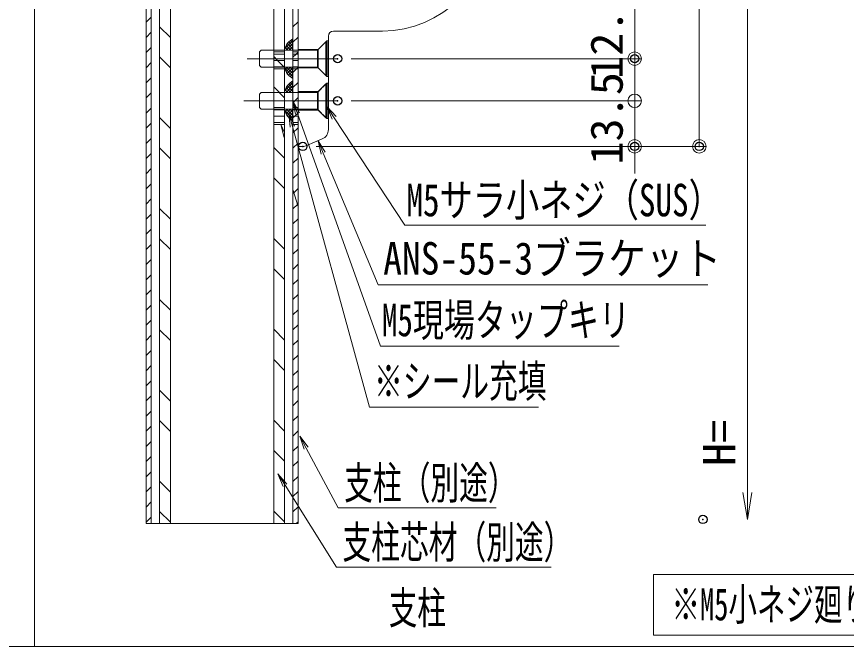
# Model space of a CAD drawing. Units: millimetres, scale not verified. Extents: x -800 to 800, y -554 to 554.
# Drawn here: x 70.7 to 316.6, y 176.6 to 363.3 of the extents above; entities that cross this region are included whole.
import ezdxf
from ezdxf.enums import TextEntityAlignment as Align

# ---------------------------------------------------------------- set-up
doc = ezdxf.new("R2010")
doc.units = ezdxf.units.MM
doc.header["$LTSCALE"] = 5
doc.header["$PDMODE"] = 32
doc.header["$PDSIZE"] = 2.5
for name, pattern in [('LONG_CHAIN', [21, 18, -1, 1, -1]), ('LONG_DASHED1', [7, 6, -1]), ('LONG_DASHED2', [13, 12, -1])]:
    doc.linetypes.add(name, pattern=pattern)
for name, color, linetype, lineweight in [('0-1_6寸法', 1, 'Continuous', 9), ('0-2_0', 7, 'Continuous', 9), ('0-6_07文字', 3, 'Continuous', 9), ('0-8_1躯体（鉄骨）', 134, 'Continuous', 9), ('0-9_3ブラケット', 4, 'Continuous', 9), ('0-B_zumenwaku', 6, 'Continuous', 9), ('0-E_5ビス類', 6, 'LONG_DASHED1', 9), ('1-3_5アンカー芯', 4, 'LONG_CHAIN', 9), ('1-4_3ブラケット隠線', 134, 'LONG_DASHED2', 9), ('1-B_7ユーザー', 4, 'Continuous', 9), ('1-C_7Defpoints', 7, 'Continuous', 9), ('1-F_6文字', 2, 'Continuous', 9)]:
    doc.layers.add(name, color=color, linetype=linetype, lineweight=lineweight)
doc.layers.add('0-3_Defpoints', color=7, linetype='Continuous')
doc.styles.add('ＭＳ ゴシック', font='')
doc.styles.get('ＭＳ ゴシック').set_extended_font_data('MS Gothic')

# ---------------------------------------------------------------- blocks, each defined once
blk = doc.blocks.new('_Open')
at = {"layer": '0-2_0', "color": 1}
blk.add_line((-5, 0.833), (0, 0), dxfattribs=at)
blk.add_lwpolyline([(-5, -0.833), (0, 0), (-5, 0)], dxfattribs=at)
blk = doc.blocks.new('_Origin')
at = {"layer": '0-2_0', "color": 1}
blk.add_line((0, 0), (-5, 0), dxfattribs=at)
blk.add_circle((0, 0), 2.5, dxfattribs=at)
blk = doc.blocks.new('頭部サラ')
at = {"layer": '0-2_0'}
for p, q in [((0, 10), (10, 20)), ((11.5, 20), (10, 20)), ((10, 20), (10, -20)), ((11.5, 20), (11.5, -20)), ((0, 10), (0, -10)), ((0, -10), (10, -20)), ((11.5, -20), (10, -20))]:
    blk.add_line(p, q, dxfattribs=at)
blk = doc.blocks.new('首下ｻﾗ小ﾈｼﾞL16用')
at = {"layer": '0-2_0'}
for p, q in [((0, 10), (0, -10)), ((-68.5, -8), (-66.5, -10)), ((0, -10), (-66.5, -10))]:
    blk.add_line(p, q, dxfattribs=at)
at = {"layer": '0-2_0', "linetype": 'LONG_CHAIN'}
blk.add_line((22.51, 0), (-79.08, 0), dxfattribs=at)
at = {"layer": '0-2_0'}
blk.add_lwpolyline([(0, 10), (-66.5, 10), (-68.5, 8), (-68.5, -8)], dxfattribs=at)
blk = doc.blocks.new('KｻﾗM4X16小ﾈｼﾞ')
at = {"layer": '0-2_0'}
for name in ['頭部サラ', '首下ｻﾗ小ﾈｼﾞL16用']:
    blk.add_blockref(name, (-11.5, 0), dxfattribs=at)
blk = doc.blocks.new('MLeader3')
at = {"layer": '1-F_6文字'}
blk.add_line((160.96, 322.557), (160.033, 326.505), dxfattribs=at)
at = {"layer": '1-F_6文字', "color": 1}
blk.add_line((179.309, 283.82), (275.496, 283.82), dxfattribs=at)
at = {"layer": '1-F_6文字'}
blk.add_lwpolyline([(162.19, 323.071), (160.033, 326.505), (161.575, 322.814)], dxfattribs=at)
at = {"layer": '1-F_6文字', "color": 1}
blk.add_lwpolyline([(161.575, 322.814), (177.869, 283.82), (179.309, 283.82)], dxfattribs=at)
at = {"layer": '1-F_6文字', "style": 'ＭＳ ゴシック', "width": 0.85}
blk.add_text('ANS-55-3ブラケット', height=9.604, dxfattribs=at).set_placement((179.336, 283.969), align=Align.BOTTOM_LEFT)
blk = doc.blocks.new('MLeader4')
at = {"layer": '1-F_6文字'}
blk.add_line((164.25, 332.932), (162.608, 336.64), dxfattribs=at)
at = {"layer": '1-F_6文字', "color": 1}
blk.add_line((187.184, 301.482), (274.931, 301.482), dxfattribs=at)
at = {"layer": '1-F_6文字'}
blk.add_lwpolyline([(165.364, 333.665), (162.608, 336.64), (164.807, 333.299)], dxfattribs=at)
at = {"layer": '1-F_6文字', "color": 1}
blk.add_lwpolyline([(164.807, 333.299), (185.744, 301.482), (187.184, 301.482)], dxfattribs=at)
at = {"layer": '1-F_6文字', "style": 'ＭＳ ゴシック', "width": 0.75}
blk.add_text('M5サラ小ネジ（SUS）', height=9.621, dxfattribs=at).set_placement((186.211, 301.231), align=Align.BOTTOM_LEFT)
blk = doc.blocks.new('MLeader36')
at = {"layer": '1-F_6文字'}
blk.add_line((155.912, 235.067), (154.611, 238.908), dxfattribs=at)
at = {"layer": '1-F_6文字', "color": 1}
blk.add_line((167.412, 217.687), (212.759, 217.687), dxfattribs=at)
at = {"layer": '1-F_6文字'}
blk.add_lwpolyline([(157.087, 235.696), (154.611, 238.908), (156.499, 235.381)], dxfattribs=at)
at = {"layer": '1-F_6文字', "color": 1}
blk.add_lwpolyline([(156.499, 235.381), (165.972, 217.687), (167.412, 217.687)], dxfattribs=at)
at = {"layer": '1-F_6文字', "style": 'ＭＳ ゴシック', "width": 0.65}
blk.add_text('支柱（別途）', height=9.604, dxfattribs=at).set_placement((167.772, 217.436), align=Align.BOTTOM_LEFT)
blk = doc.blocks.new('MLeader37')
at = {"layer": '1-F_6文字'}
blk.add_line((153.323, 334.331), (152.608, 338.323), dxfattribs=at)
at = {"layer": '1-F_6文字', "color": 1}
blk.add_line((179.944, 265.67), (249.222, 265.67), dxfattribs=at)
at = {"layer": '1-F_6文字'}
blk.add_lwpolyline([(154.579, 334.779), (152.608, 338.323), (153.951, 334.555)], dxfattribs=at)
at = {"layer": '1-F_6文字', "color": 1}
blk.add_lwpolyline([(153.951, 334.555), (178.504, 265.67), (179.944, 265.67)], dxfattribs=at)
at = {"layer": '1-F_6文字', "style": 'ＭＳ ゴシック', "width": 0.7}
blk.add_text('M5現場タップキリ', height=9.621, dxfattribs=at).set_placement((178.97, 265.673), align=Align.BOTTOM_LEFT)
blk = doc.blocks.new('MLeader42')
at = {"layer": '1-F_6文字'}
blk.add_line((149.698, 224.039), (148.14, 227.783), dxfattribs=at)
at = {"layer": '1-F_6文字', "color": 1}
blk.add_line((166.908, 200.119), (229.055, 200.119), dxfattribs=at)
at = {"layer": '1-F_6文字'}
blk.add_lwpolyline([(150.828, 224.747), (148.14, 227.783), (150.263, 224.393)], dxfattribs=at)
at = {"layer": '1-F_6文字', "color": 1}
blk.add_lwpolyline([(150.263, 224.393), (165.468, 200.119), (166.908, 200.119)], dxfattribs=at)
at = {"layer": '1-F_6文字', "style": 'ＭＳ ゴシック', "width": 0.65}
blk.add_text('支柱芯材（別途）', height=9.604, dxfattribs=at).set_placement((167.268, 199.869), align=Align.BOTTOM_LEFT)
blk = doc.blocks.new('MLeader46')
at = {"layer": '1-F_6文字'}
blk.add_line((151.796, 330.508), (151.38, 334.542), dxfattribs=at)
at = {"layer": '1-F_6文字', "color": 1}
blk.add_line((176.709, 247.543), (225.31, 247.543), dxfattribs=at)
at = {"layer": '1-F_6文字'}
blk.add_lwpolyline([(153.082, 330.861), (151.38, 334.542), (152.439, 330.685)], dxfattribs=at)
at = {"layer": '1-F_6文字', "color": 1}
blk.add_lwpolyline([(152.439, 330.685), (175.269, 247.543), (176.709, 247.543)], dxfattribs=at)
at = {"layer": '1-F_6文字', "style": 'ＭＳ ゴシック', "width": 0.65}
blk.add_text('※シール充填', height=9.604, dxfattribs=at).set_placement((176.638, 247.565), align=Align.BOTTOM_LEFT)

msp = doc.modelspace()

# ---------------------------------------------------------------- linework, layer by layer
at = {"layer": '0-1_6寸法'}
for p, q in [((287.23, 222.29), (287.23, 431.323)), ((253.834, 427.323), (253.834, 354.823)), ((272.964, 427.323), (272.964, 328.823)), ((253.834, 354.823), (253.834, 358.823)), ((169.845, 350.823), (255.834, 350.823)), ((169.845, 350.823), (255.834, 350.823)), ((253.834, 338.323), (253.834, 350.823)), ((253.834, 342.323), (253.834, 346.323)), ((169.845, 338.323), (255.834, 338.323)), ((169.845, 338.323), (255.834, 338.323)), ((253.834, 338.323), (253.834, 324.823)), ((253.834, 334.323), (253.834, 330.323)), ((159.492, 324.823), (274.964, 324.823)), ((159.492, 324.823), (255.834, 324.823)), ((253.834, 320.823), (253.834, 316.823))]:
    msp.add_line(p, q, dxfattribs=at)
at = {"layer": '0-3_Defpoints'}
for p in [(165.845, 350.823), (165.845, 350.823), (253.834, 350.823), (165.845, 338.323), (155.492, 324.823), (253.834, 324.823), (272.964, 324.823), (274.057, 214.29)]:
    msp.add_point(p, dxfattribs=at)
at = {"layer": '0-8_1躯体（鉄骨）'}
for p, q in [((109.108, 213.029), (109.108, 498.661)), ((110.608, 213.029), (110.608, 498.661)), ((113.108, 213.029), (113.108, 498.661)), ((116.308, 213.029), (116.308, 498.661)), ((146.908, 213.029), (146.908, 498.661)), ((150.108, 213.029), (150.108, 498.661)), ((152.608, 213.029), (152.608, 498.661)), ((154.108, 213.029), (154.108, 498.661)), ((109.108, 361.63), (110.608, 363.13)), ((152.608, 360.229), (154.108, 361.729)), ((109.108, 357.14), (110.608, 358.64)), ((152.608, 355.739), (154.108, 357.239)), ((109.108, 352.65), (110.608, 354.15)), ((109.108, 348.16), (110.608, 349.66)), ((109.108, 343.67), (110.608, 345.17)), ((152.608, 342.268), (154.108, 343.768)), ((109.108, 339.179), (110.608, 340.679)), ((152.608, 337.778), (154.108, 339.278)), ((109.108, 334.689), (110.608, 336.189)), ((109.108, 330.199), (110.608, 331.699)), ((152.608, 328.798), (154.108, 330.298)), ((109.108, 325.709), (110.608, 327.209)), ((152.608, 324.308), (154.108, 325.808)), ((109.108, 321.219), (110.608, 322.719)), ((152.608, 319.818), (154.108, 321.318)), ((109.108, 316.729), (110.608, 318.229)), ((152.608, 315.328), (154.108, 316.828)), ((109.108, 312.239), (110.608, 313.739)), ((152.883, 311.112), (154.108, 312.337)), ((152.608, 310.837), (152.883, 311.112)), ((109.108, 307.749), (110.608, 309.249)), ((152.608, 306.347), (153.907, 307.647)), ((153.907, 307.647), (154.108, 307.847)), ((109.108, 303.258), (110.608, 304.758)), ((152.608, 301.857), (154.108, 303.357)), ((109.108, 298.768), (110.608, 300.268)), ((152.608, 297.367), (154.108, 298.867)), ((109.108, 294.278), (110.608, 295.778)), ((152.608, 292.877), (154.108, 294.377)), ((109.108, 289.788), (110.608, 291.288)), ((152.608, 288.387), (154.108, 289.887)), ((109.108, 285.298), (110.608, 286.798)), ((152.608, 283.897), (154.108, 285.397)), ((109.108, 280.808), (110.608, 282.308)), ((152.608, 279.407), (154.108, 280.907)), ((109.108, 276.318), (110.608, 277.818)), ((152.608, 274.916), (154.108, 276.416)), ((109.108, 271.828), (110.608, 273.328)), ((152.608, 270.426), (154.108, 271.926)), ((109.108, 267.337), (110.608, 268.837)), ((152.608, 265.936), (154.108, 267.436)), ((109.108, 262.847), (110.608, 264.347)), ((152.608, 261.446), (154.108, 262.946)), ((109.108, 258.357), (110.608, 259.857)), ((152.608, 256.956), (154.108, 258.456)), ((109.108, 253.867), (110.608, 255.367)), ((152.608, 252.466), (154.108, 253.966)), ((109.108, 249.377), (110.608, 250.877)), ((152.608, 247.976), (154.108, 249.476)), ((109.108, 244.887), (110.608, 246.387)), ((152.608, 243.486), (154.108, 244.986)), ((109.108, 240.397), (110.608, 241.897)), ((152.608, 238.995), (154.108, 240.495)), ((109.108, 235.907), (110.608, 237.407)), ((152.608, 234.505), (154.108, 236.005)), ((109.108, 231.416), (110.608, 232.916)), ((152.608, 230.015), (154.108, 231.515)), ((109.108, 226.926), (110.608, 228.426)), ((152.608, 225.525), (154.108, 227.025)), ((109.108, 222.436), (110.608, 223.936)), ((152.608, 221.035), (154.108, 222.535)), ((109.108, 217.946), (110.608, 219.446)), ((152.608, 216.545), (154.108, 218.045)), ((109.108, 213.456), (110.608, 214.956)), ((153.582, 213.029), (154.108, 213.555))]:
    msp.add_line(p, q, dxfattribs=at)
for points in [[(110.608, 498.661), (109.108, 498.661), (109.108, 213.029), (110.608, 213.029)], [(152.608, 352.823), (154.108, 352.823), (154.108, 498.661), (152.608, 498.661)], [(152.608, 352.823), (152.608, 352.198), (154.108, 352.198), (154.108, 352.823)], [(152.608, 350.323), (154.108, 350.323), (154.108, 352.198), (152.608, 352.198)], [(152.608, 348.448), (154.108, 348.448), (154.108, 350.323), (152.608, 350.323)], [(152.608, 348.448), (152.608, 347.823), (154.108, 347.823), (154.108, 348.448)], [(152.608, 336.323), (154.108, 336.323), (154.108, 347.823), (152.608, 347.823)], [(154.108, 335.698), (154.108, 336.323), (152.608, 336.323), (152.608, 335.698)], [(152.608, 333.823), (154.108, 333.823), (154.108, 335.698), (152.608, 335.698)], [(152.608, 333.823), (152.608, 331.948), (154.108, 331.948), (154.108, 333.823)], [(154.108, 331.323), (154.108, 331.948), (152.608, 331.948), (152.608, 331.323)], [(152.608, 331.323), (152.608, 312.042), (154.108, 306.968), (154.108, 331.323)], [(152.608, 312.042), (152.608, 213.029), (154.108, 213.029), (154.108, 306.968)]]:
    msp.add_lwpolyline(points, close=True, dxfattribs=at)
for points in [[(152.608, 351.249), (153.557, 352.198), (154.108, 352.749)], [(152.608, 346.758), (153.672, 347.823), (154.108, 348.258)], [(152.608, 333.288), (153.143, 333.823), (154.108, 334.788)]]:
    msp.add_lwpolyline(points, dxfattribs=at)
at = {"layer": '0-9_3ブラケット'}
for p, q in [((154.108, 367.623), (154.108, 325.023)), ((164.608, 359.023), (179.108, 359.023)), ((163.108, 329.801), (163.108, 357.523)), ((156.674, 325.066), (161.29, 327.044)), ((155.492, 324.823), (154.308, 324.823))]:
    msp.add_line(p, q, dxfattribs=at)
for centre, radius, start, end in [((179.108, 391.023), 32, 270, 0), ((164.608, 357.523), 1.5, 90, 180), ((160.108, 329.801), 3, 293.19859, 0), ((154.308, 325.023), 0.2, 180, 270), ((155.492, 327.823), 3, 270, 293.19859)]:
    msp.add_arc(centre, radius, start, end, dxfattribs=at)
at = {"layer": '0-B_zumenwaku'}
for p, q in [((76.013, 516.962), (76.013, 176.643)), ((-799.188, 176.643), (515.999, 176.643))]:
    msp.add_line(p, q, dxfattribs=at)
at = {"layer": '1-3_5アンカー芯'}
for p, q in [((165.845, 350.823), (139.05, 350.823)), ((165.845, 338.323), (138.072, 338.323))]:
    msp.add_line(p, q, dxfattribs=at)
at = {"layer": '1-4_3ブラケット隠線'}
for p, q in [((162.608, 356.073), (163.108, 356.073)), ((162.608, 356.073), (162.608, 345.573)), ((160.108, 353.573), (160.108, 348.073)), ((160.108, 348.073), (154.108, 348.073)), ((162.608, 345.573), (160.108, 348.073)), ((162.608, 345.573), (163.108, 345.573)), ((162.608, 345.573), (163.108, 345.573)), ((162.608, 343.573), (160.108, 341.073)), ((162.608, 343.573), (162.608, 333.073)), ((162.608, 343.573), (163.108, 343.573)), ((160.108, 341.073), (154.108, 341.073)), ((160.108, 341.073), (160.108, 335.573)), ((162.608, 333.073), (163.108, 333.073)), ((162.608, 333.073), (163.108, 333.073))]:
    msp.add_line(p, q, dxfattribs=at)
for points in [[(162.608, 356.073), (160.108, 353.573), (154.108, 353.573)], [(162.608, 333.073), (160.108, 335.573), (154.108, 335.573)]]:
    msp.add_lwpolyline(points, dxfattribs=at)
at = {"layer": '1-B_7ユーザー'}
for p, q in [((116.308, 357.105), (113.108, 360.305)), ((152.608, 356.325), (152.37, 356.564)), ((150.227, 353.855), (152.608, 356.236)), ((151.123, 353.321), (150.318, 354.126)), ((150.59, 353.321), (152.608, 355.338)), ((152.021, 353.321), (150.609, 354.732)), ((152.608, 353.631), (150.961, 355.278)), ((152.608, 354.529), (151.367, 355.771)), ((151.488, 353.321), (152.608, 354.44)), ((152.608, 355.427), (151.835, 356.2)), ((150.225, 353.321), (150.108, 353.437)), ((152.386, 353.321), (152.608, 353.542)), ((116.308, 348.125), (113.108, 351.325)), ((150.108, 348.321), (150.108, 348.141)), ((152.608, 345.549), (150.154, 348.003)), ((150.281, 347.624), (150.978, 348.321)), ((150.559, 347.003), (151.876, 348.321)), ((152.608, 346.447), (150.734, 348.321)), ((150.898, 346.444), (152.608, 348.154)), ((151.291, 345.94), (152.608, 347.256)), ((152.608, 347.345), (151.632, 348.321)), ((152.608, 348.243), (152.531, 348.321)), ((151.626, 345.633), (151.186, 346.073)), ((151.76, 345.51), (152.608, 346.358)), ((152.282, 345.134), (152.608, 345.46)), ((150.108, 339.261), (146.908, 342.461)), ((150.227, 341.357), (152.608, 343.738)), ((150.59, 340.822), (152.608, 342.84)), ((152.021, 340.822), (150.609, 342.234)), ((152.608, 341.133), (150.961, 342.78)), ((152.608, 342.031), (151.367, 343.272)), ((151.488, 340.822), (152.608, 341.942)), ((152.608, 342.929), (151.835, 343.702)), ((152.608, 343.827), (152.37, 344.065)), ((150.225, 340.822), (150.108, 340.939)), ((151.123, 340.822), (150.318, 341.627)), ((152.386, 340.822), (152.608, 341.044)), ((150.108, 335.822), (150.108, 335.642)), ((152.608, 333.051), (150.154, 335.505)), ((150.281, 335.125), (150.978, 335.822)), ((150.559, 334.504), (151.876, 335.822)), ((152.608, 333.949), (150.734, 335.822)), ((150.898, 333.946), (152.608, 335.656)), ((151.291, 333.441), (152.608, 334.758)), ((152.608, 334.847), (151.632, 335.822)), ((152.608, 335.745), (152.531, 335.822)), ((116.308, 330.164), (113.108, 333.364)), ((151.626, 333.134), (151.186, 333.575)), ((151.76, 333.012), (152.608, 333.86)), ((152.282, 332.636), (152.608, 332.962)), ((150.108, 321.301), (146.908, 324.501)), ((116.308, 321.184), (113.108, 324.384)), ((150.108, 312.32), (146.908, 315.52)), ((116.308, 303.223), (113.108, 306.423)), ((150.108, 294.36), (146.908, 297.56)), ((116.308, 294.243), (113.108, 297.443)), ((150.108, 285.38), (146.908, 288.58)), ((116.308, 276.283), (113.108, 279.483)), ((116.308, 267.302), (113.108, 270.502)), ((150.108, 267.419), (146.908, 270.619)), ((150.108, 258.439), (146.908, 261.639)), ((116.308, 249.342), (113.108, 252.542)), ((116.308, 240.362), (113.108, 243.562)), ((150.108, 240.478), (146.908, 243.678)), ((150.108, 231.498), (146.908, 234.698)), ((116.308, 222.401), (113.108, 225.601)), ((116.308, 213.421), (113.108, 216.621)), ((150.108, 213.538), (146.908, 216.738))]:
    msp.add_line(p, q, dxfattribs=at)
for points in [[(116.308, 498.661), (113.108, 498.661), (113.108, 213.029), (116.308, 213.029)], [(150.108, 498.661), (146.908, 498.661), (146.908, 352.823), (150.108, 352.823)], [(150.108, 352.823), (146.908, 352.823), (146.908, 352.198), (150.108, 352.198)], [(150.108, 352.198), (146.908, 352.198), (146.908, 350.323), (150.108, 350.323)], [(150.108, 350.323), (146.908, 350.323), (146.908, 348.448), (150.108, 348.448)], [(150.108, 348.448), (146.908, 348.448), (146.908, 347.823), (150.108, 347.823)], [(150.108, 347.823), (146.908, 347.823), (146.908, 336.323), (150.108, 336.323)], [(150.108, 336.323), (146.908, 336.323), (146.908, 335.698), (150.108, 335.698)], [(150.108, 335.698), (146.908, 335.698), (146.908, 333.823), (150.108, 333.823)], [(150.108, 333.823), (146.908, 333.823), (146.908, 331.948), (150.108, 331.948)], [(150.108, 331.948), (146.908, 331.948), (146.908, 331.323), (150.108, 331.323)], [(150.108, 327.239), (150.046, 327.465), (148.991, 331.323), (146.908, 331.323), (146.908, 213.029), (150.108, 213.029)], [(150.108, 331.323), (148.991, 331.323), (150.108, 328.901)], [(148.991, 331.323), (150.046, 327.465), (150.108, 327.239), (150.108, 328.901)], [(259.386, 197.978), (509.876, 197.978), (509.876, 179.971), (259.386, 179.971)]]:
    msp.add_lwpolyline(points, close=True, dxfattribs=at)
for points in [[(150.108, 353.501), (150.108, 353.321), (152.608, 353.321), (152.608, 356.717)], [(150.108, 348.241), (149.901, 348.448), (148.026, 350.323), (146.908, 351.441)], [(152.608, 344.924), (152.608, 348.321), (150.108, 348.321)], [(150.108, 341.002), (150.108, 340.822), (152.608, 340.822), (152.608, 344.219)], [(152.608, 332.426), (152.608, 335.822), (150.108, 335.822)]]:
    msp.add_lwpolyline(points, dxfattribs=at)
for centre, start, end in [((154.95, 352.317), 118.02515, 166.26623), ((154.95, 352.317), 118.02515, 166.26623), ((154.95, 349.324), 193.73377, 241.97485), ((154.95, 349.324), 193.73377, 241.97485), ((154.95, 339.819), 118.02515, 166.26623), ((154.95, 339.819), 118.02515, 166.26623), ((154.95, 336.826), 193.73377, 241.97485), ((154.95, 336.826), 193.73377, 241.97485)]:
    msp.add_arc(centre, 4.984, start, end, dxfattribs=at)
at = {"layer": '1-C_7Defpoints'}
msp.add_line((109.108, 213.029), (154.108, 213.029), dxfattribs=at)

# ---------------------------------------------------------------- block references
at = {"layer": '0-1_6寸法'}
for name, p, xscale, yscale, rotation in [('_Origin', (253.834, 350.823), 0.8, 0.8, 270), ('_Origin', (253.834, 350.823), 0.8, 0.8, 270), ('_Origin', (253.834, 338.323), 0.8, 0.8, 270), ('_Origin', (253.834, 338.323), 0.8, 0.8, 90), ('_Origin', (272.964, 324.823), 0.8, 0.8, 270), ('_Origin', (253.834, 324.823), 0.8, 0.8, 90), ('_Open', (287.23, 214.29), 1.6, 1.6, 270)]:
    msp.add_blockref(name, p, dxfattribs=dict(at, xscale=xscale, yscale=yscale, rotation=rotation))
at = {"layer": '0-E_5ビス類', "xscale": 0.25, "yscale": 0.25}
for p in [(162.733, 350.823), (162.733, 338.323)]:
    msp.add_blockref('KｻﾗM4X16小ﾈｼﾞ', p, dxfattribs=at)
at = {"layer": '1-F_6文字'}
for name in ['MLeader37', 'MLeader46', 'MLeader4', 'MLeader3', 'MLeader36', 'MLeader42']:
    msp.add_blockref(name, (0, 0), dxfattribs=at)

# ---------------------------------------------------------------- texts
at = {"layer": '0-1_6寸法', "color": 2, "style": 'ＭＳ ゴシック', "width": 1.05}
for s, p in [('12.5', (253.185, 344.828)), ('13.5', (253.185, 319.406)), ('H=', (286.581, 230.11))]:
    msp.add_text(s, height=9.604, rotation=90, dxfattribs=at).set_placement(p, align=Align.BOTTOM_LEFT)
at = {"layer": '0-6_07文字', "style": 'ＭＳ ゴシック', "width": 0.65}
for s, p in [('支柱', (181.006, 180.443)), ('※M5小ネジ廻りのシール充填については、客先との協議による。', (264.74, 181.508))]:
    msp.add_text(s, height=9.525, dxfattribs=at).set_placement(p, align=Align.BOTTOM_LEFT)

doc.saveas('drawing.dxf')
